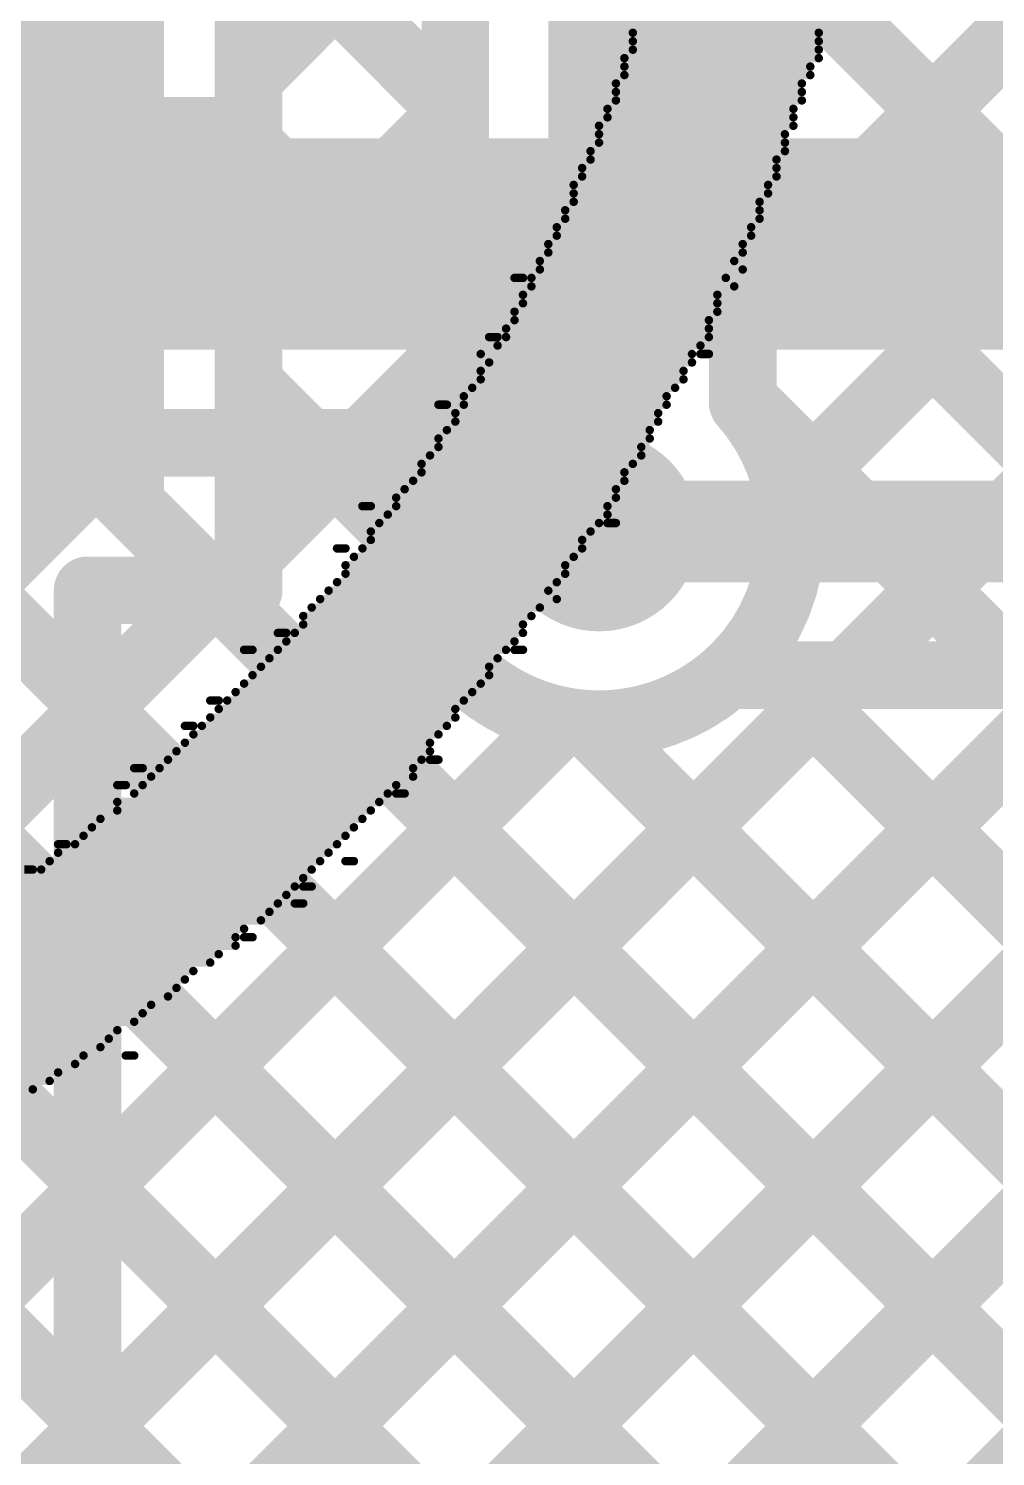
# Model space of a CAD drawing. Header units: millimetres. Extents: x 0.84 to 3.69, y 1.83 to 3.72.
# Drawn here: x 1.9295 to 2.0439, y 2.1036 to 2.2725 of the extents above; entities that cross this region are included whole.
import ezdxf

# ---------------------------------------------------------------- set-up
doc = ezdxf.new("R2010")
doc.units = ezdxf.units.MM
doc.header["$MEASUREMENT"] = 0
for name, color, linetype in [('BottomLayer', 5, 'Continuous'), ('BottomOverlay', 54, 'Continuous'), ('BottomSolder', 6, 'Continuous'), ('MultiLayer', 9, 'Continuous'), ('TopLayer', 1, 'Continuous'), ('TopPaste', 8, 'Continuous'), ('TopSolder', 216, 'Continuous'), ('ViaHoleLayer', 16, 'Continuous')]:
    doc.layers.add(name, color=color, linetype=linetype)

# ---------------------------------------------------------------- blocks, each defined once
blk = doc.blocks.new('TF_002T_15_9')
at = {"layer": 'TopLayer'}
blk.add_solid([(0.11614, 0.18504), (0.17323, 0.18504), (0.11614, 0.26378), (0.17323, 0.26378)], dxfattribs=at)
at = {"layer": 'TopPaste'}
blk.add_solid([(0.11614, 0.18504), (0.17323, 0.18504), (0.11614, 0.26378), (0.17323, 0.26378)], dxfattribs=at)
at = {"layer": 'TopSolder'}
blk.add_solid([(0.11214, 0.18104), (0.17723, 0.18104), (0.11214, 0.26778), (0.17723, 0.26778)], dxfattribs=at)

msp = doc.modelspace()

# ---------------------------------------------------------------- linework, layer by layer
at = {"layer": 'BottomLayer'}
for points, const_width in [([(1.67215, 2.3725), (2.12325, 1.9214)], 0.008), ([(1.70044, 2.3725), (2.12348, 1.94945)], 0.008), ([(1.72872, 2.3725), (2.1295, 1.97172)], 0.008), ([(1.899, 2.247), (2.398, 2.247)], 0.025), ([(1.85766, 2.1405), (1.94066, 2.2235)], 0.008), ([(1.88411, 2.13866), (1.96894, 2.2235)], 0.008), ([(1.899, 2.2235), (1.97675, 2.2235)], 0.008), ([(1.906, 2.2235), (2.12958, 1.99992)], 0.008), ([(1.93429, 2.2235), (2.13981, 2.01798)], 0.008), ([(1.96257, 2.2235), (1.97422, 2.21186)], 0.008), ([(1.997, 2.213), (2.479, 2.213)], 0.012), ([(1.89948, 2.12575), (1.97657, 2.20285)], 0.008), ([(1.92776, 2.09747), (2.0263, 2.196)], 0.008), ([(1.94191, 2.08333), (2.05458, 2.196)], 0.008), ([(1.95605, 2.06919), (2.08286, 2.196)], 0.008), ([(1.97019, 2.05504), (2.11115, 2.196)], 0.008), ([(1.98433, 2.0409), (2.13943, 2.196)], 0.008), ([(2.01221, 2.196), (2.47196, 2.196)], 0.008), ([(2.01836, 2.196), (2.15901, 2.05535)], 0.008), ([(2.04664, 2.196), (2.17432, 2.06832)], 0.008), ([(1.91362, 2.11161), (1.99262, 2.19061)], 0.008), ([(1.99586, 2.19022), (2.15396, 2.03212)], 0.008), ([(1.89163, 2.1336), (2.1311, 1.89413)], 0.008)]:
    msp.add_lwpolyline(points, dxfattribs=dict(at, const_width=const_width))
for points, const_width in [([(1.93229, 2.2235, 1), (1.93629, 2.2235, 1)], 0.004), ([(1.93866, 2.2235, 1), (1.94266, 2.2235, 1)], 0.004), ([(1.96057, 2.2235, 1), (1.96457, 2.2235, 1)], 0.004), ([(1.96694, 2.2235, 1), (1.97094, 2.2235, 1)], 0.004), ([(1.97475, 2.2235, 1), (1.97875, 2.2235, 1)], 0.004), ([(1.97475, 2.2235, 1), (1.97875, 2.2235, 1)], 0.004), ([(1.99109, 2.213, 1), (2.00291, 2.213, 1)], 0.01181), ([(1.994, 2.213, 1), (2, 2.213, 1)], 0.006), ([(1.97222, 2.21186, 1), (1.97622, 2.21186, 1)], 0.004), ([(1.97457, 2.20285, 1), (1.97857, 2.20285, 1)], 0.004), ([(2.01021, 2.196, 1), (2.01421, 2.196, 1)], 0.004), ([(2.01021, 2.196, 1), (2.01421, 2.196, 1)], 0.004), ([(2.01636, 2.196, 1), (2.02036, 2.196, 1)], 0.004), ([(2.0243, 2.196, 1), (2.0283, 2.196, 1)], 0.004), ([(2.04464, 2.196, 1), (2.04864, 2.196, 1)], 0.004), ([(1.99062, 2.19061, 1), (1.99462, 2.19061, 1)], 0.004), ([(1.99386, 2.19022, 1), (1.99786, 2.19022, 1)], 0.004)]:
    msp.add_lwpolyline(points, format="xyb", close=True, dxfattribs=dict(at, const_width=const_width))
at = {"layer": 'BottomLayer', "const_width": 0.008}
msp.add_lwpolyline([(2.01221, 2.196, -0.833359), (1.97675, 2.2235)], format="xyb", dxfattribs=at)
at = {"layer": 'BottomOverlay', "const_width": 0.001}
for points in [[(2.001, 2.273), (2.024, 2.273)], [(2.001, 2.272), (2.023, 2.272)], [(2.001, 2.271), (2.023, 2.271)], [(2.001, 2.27), (2.023, 2.27)], [(2, 2.269), (2.023, 2.269)], [(2, 2.268), (2.022, 2.268)], [(2, 2.267), (2.022, 2.267)], [(1.999, 2.266), (2.021, 2.266)], [(1.999, 2.265), (2.021, 2.265)], [(1.999, 2.264), (2.021, 2.264)], [(1.998, 2.263), (2.02, 2.263)], [(1.998, 2.262), (2.02, 2.262)], [(1.997, 2.261), (2.02, 2.261)], [(1.997, 2.26), (2.019, 2.26)], [(1.997, 2.259), (2.019, 2.259)], [(1.996, 2.258), (2.019, 2.258)], [(1.996, 2.257), (2.018, 2.257)], [(1.995, 2.256), (2.018, 2.256)], [(1.995, 2.255), (2.018, 2.255)], [(1.994, 2.254), (2.017, 2.254)], [(1.994, 2.253), (2.017, 2.253)], [(1.994, 2.252), (2.016, 2.252)], [(1.993, 2.251), (2.016, 2.251)], [(1.993, 2.25), (2.016, 2.25)], [(1.992, 2.249), (2.015, 2.249)], [(1.992, 2.248), (2.015, 2.248)], [(1.991, 2.247), (2.014, 2.247)], [(1.99, 2.245), (2.013, 2.245)], [(1.991, 2.246), (2.014, 2.246)], [(1.987, 2.243), (1.988, 2.243)], [(1.989, 2.243), (2.012, 2.243)], [(1.99, 2.244), (2.014, 2.244)], [(1.989, 2.242), (2.013, 2.242)], [(1.988, 2.241), (2.011, 2.241)], [(1.988, 2.24), (2.011, 2.24)], [(1.987, 2.239), (2.011, 2.239)], [(1.987, 2.238), (2.01, 2.238)], [(1.986, 2.237), (2.01, 2.237)], [(1.984, 2.236), (1.985, 2.236)], [(1.985, 2.235), (2.009, 2.235)], [(1.986, 2.236), (2.01, 2.236)], [(1.983, 2.234), (2.008, 2.234)], [(1.984, 2.233), (2.008, 2.233)], [(2.009, 2.234), (2.01, 2.234)], [(1.983, 2.232), (2.007, 2.232)], [(1.982, 2.23), (2.006, 2.23)], [(1.983, 2.231), (2.007, 2.231)], [(1.978, 2.228), (1.979, 2.228)], [(1.981, 2.229), (2.005, 2.229)], [(1.981, 2.228), (2.005, 2.228)], [(1.98, 2.227), (2.004, 2.227)], [(1.98, 2.226), (2.004, 2.226)], [(1.979, 2.225), (2.003, 2.225)], [(1.978, 2.224), (2.003, 2.224)], [(1.978, 2.223), (2.002, 2.223)], [(1.976, 2.221), (2.001, 2.221)], [(1.977, 2.222), (2.002, 2.222)], [(1.976, 2.22), (2, 2.22)], [(1.974, 2.218), (1.999, 2.218)], [(1.975, 2.219), (2, 2.219)], [(1.969, 2.216), (1.97, 2.216)], [(1.973, 2.217), (1.999, 2.217)], [(1.973, 2.216), (1.998, 2.216)], [(1.972, 2.215), (1.998, 2.215)], [(1.97, 2.213), (1.996, 2.213)], [(1.971, 2.214), (1.997, 2.214)], [(1.998, 2.214), (1.999, 2.214)], [(1.966, 2.211), (1.967, 2.211)], [(1.969, 2.211), (1.995, 2.211)], [(1.97, 2.212), (1.995, 2.212)], [(1.968, 2.21), (1.994, 2.21)], [(1.967, 2.209), (1.993, 2.209)], [(1.967, 2.208), (1.993, 2.208)], [(1.965, 2.206), (1.991, 2.206)], [(1.966, 2.207), (1.992, 2.207)], [(1.963, 2.204), (1.99, 2.204)], [(1.964, 2.205), (1.992, 2.205)], [(1.962, 2.203), (1.989, 2.203)], [(1.959, 2.201), (1.96, 2.201)], [(1.961, 2.201), (1.988, 2.201)], [(1.962, 2.202), (1.988, 2.202)], [(1.955, 2.199), (1.956, 2.199)], [(1.959, 2.199), (1.986, 2.199)], [(1.96, 2.2), (1.987, 2.2)], [(1.987, 2.199), (1.988, 2.199)], [(1.958, 2.198), (1.985, 2.198)], [(1.956, 2.196), (1.984, 2.196)], [(1.957, 2.197), (1.984, 2.197)], [(1.954, 2.194), (1.982, 2.194)], [(1.955, 2.195), (1.983, 2.195)], [(1.951, 2.193), (1.952, 2.193)], [(1.953, 2.193), (1.981, 2.193)], [(1.951, 2.191), (1.98, 2.191)], [(1.952, 2.192), (1.98, 2.192)], [(1.948, 2.19), (1.949, 2.19)], [(1.949, 2.189), (1.978, 2.189)], [(1.95, 2.19), (1.979, 2.19)], [(1.948, 2.188), (1.977, 2.188)], [(1.946, 2.186), (1.976, 2.186)], [(1.947, 2.187), (1.977, 2.187)], [(1.977, 2.186), (1.978, 2.186)], [(1.942, 2.185), (1.943, 2.185)], [(1.944, 2.184), (1.975, 2.184)], [(1.945, 2.185), (1.975, 2.185)], [(1.94, 2.183), (1.941, 2.183)], [(1.943, 2.183), (1.973, 2.183)], [(1.94, 2.181), (1.971, 2.181)], [(1.942, 2.182), (1.972, 2.182)], [(1.973, 2.182), (1.974, 2.182)], [(1.938, 2.179), (1.969, 2.179)], [(1.94, 2.18), (1.97, 2.18)], [(1.936, 2.177), (1.967, 2.177)], [(1.937, 2.178), (1.968, 2.178)], [(1.933, 2.176), (1.934, 2.176)], [(1.935, 2.176), (1.966, 2.176)], [(1.932, 2.174), (1.964, 2.174)], [(1.933, 2.175), (1.965, 2.175)], [(1.967, 2.174), (1.968, 2.174)], [(1.929, 2.173), (1.93, 2.173)], [(1.929, 2.172), (1.962, 2.172)], [(1.931, 2.173), (1.963, 2.173)], [(1.928, 2.171), (1.961, 2.171)], [(1.962, 2.171), (1.963, 2.171)], [(1.925, 2.169), (1.959, 2.169)], [(1.927, 2.17), (1.96, 2.17)], [(1.961, 2.169), (1.962, 2.169)], [(1.923, 2.167), (1.957, 2.167)], [(1.924, 2.168), (1.958, 2.168)], [(1.921, 2.166), (1.955, 2.166)], [(1.918, 2.164), (1.954, 2.164)], [(1.92, 2.165), (1.954, 2.165)], [(1.955, 2.165), (1.956, 2.165)], [(1.914, 2.162), (1.951, 2.162)], [(1.916, 2.163), (1.952, 2.163)], [(1.913, 2.161), (1.949, 2.161)], [(1.91, 2.159), (1.947, 2.159)], [(1.912, 2.16), (1.948, 2.16)], [(1.906, 2.157), (1.944, 2.157)], [(1.908, 2.158), (1.946, 2.158)], [(1.903, 2.155), (1.942, 2.155)], [(1.905, 2.156), (1.943, 2.156)], [(1.9, 2.154), (1.94, 2.154)], [(1.897, 2.152), (1.938, 2.152)], [(1.899, 2.153), (1.939, 2.153)], [(1.893, 2.15), (1.935, 2.15)], [(1.895, 2.151), (1.936, 2.151)], [(1.941, 2.151), (1.942, 2.151)], [(1.891, 2.149), (1.933, 2.149)], [(1.886, 2.147), (1.93, 2.147)], [(1.888, 2.148), (1.932, 2.148)], [(1.884, 2.146), (1.929, 2.146)]]:
    msp.add_lwpolyline(points, dxfattribs=at)
at = {"layer": 'BottomOverlay', "const_width": 0.0005}
for points in [[(2.00075, 2.272, 1), (2.00125, 2.272, 1)], [(2.02275, 2.272, 1), (2.02325, 2.272, 1)], [(2.00075, 2.271, 1), (2.00125, 2.271, 1)], [(2.00075, 2.27, 1), (2.00125, 2.27, 1)], [(2.02275, 2.271, 1), (2.02325, 2.271, 1)], [(2.02275, 2.27, 1), (2.02325, 2.27, 1)], [(1.99975, 2.269, 1), (2.00025, 2.269, 1)], [(2.02275, 2.269, 1), (2.02325, 2.269, 1)], [(1.99975, 2.268, 1), (2.00025, 2.268, 1)], [(1.99975, 2.267, 1), (2.00025, 2.267, 1)], [(2.02175, 2.268, 1), (2.02225, 2.268, 1)], [(2.02175, 2.267, 1), (2.02225, 2.267, 1)], [(1.99875, 2.266, 1), (1.99925, 2.266, 1)], [(1.99875, 2.265, 1), (1.99925, 2.265, 1)], [(2.02075, 2.266, 1), (2.02125, 2.266, 1)], [(2.02075, 2.265, 1), (2.02125, 2.265, 1)], [(1.99875, 2.264, 1), (1.99925, 2.264, 1)], [(2.02075, 2.264, 1), (2.02125, 2.264, 1)], [(1.99775, 2.263, 1), (1.99825, 2.263, 1)], [(1.99775, 2.262, 1), (1.99825, 2.262, 1)], [(2.01975, 2.263, 1), (2.02025, 2.263, 1)], [(2.01975, 2.262, 1), (2.02025, 2.262, 1)], [(1.99675, 2.261, 1), (1.99725, 2.261, 1)], [(1.99675, 2.26, 1), (1.99725, 2.26, 1)], [(2.01875, 2.26, 1), (2.01925, 2.26, 1)], [(2.01975, 2.261, 1), (2.02025, 2.261, 1)], [(1.99675, 2.259, 1), (1.99725, 2.259, 1)], [(2.01875, 2.259, 1), (2.01925, 2.259, 1)], [(1.99575, 2.258, 1), (1.99625, 2.258, 1)], [(1.99575, 2.257, 1), (1.99625, 2.257, 1)], [(2.01775, 2.257, 1), (2.01825, 2.257, 1)], [(2.01875, 2.258, 1), (2.01925, 2.258, 1)], [(1.99475, 2.256, 1), (1.99525, 2.256, 1)], [(1.99475, 2.255, 1), (1.99525, 2.255, 1)], [(2.01775, 2.256, 1), (2.01825, 2.256, 1)], [(2.01775, 2.255, 1), (2.01825, 2.255, 1)], [(1.99375, 2.254, 1), (1.99425, 2.254, 1)], [(1.99375, 2.253, 1), (1.99425, 2.253, 1)], [(2.01675, 2.254, 1), (2.01725, 2.254, 1)], [(2.01675, 2.253, 1), (2.01725, 2.253, 1)], [(1.99375, 2.252, 1), (1.99425, 2.252, 1)], [(2.01575, 2.252, 1), (2.01625, 2.252, 1)], [(1.99275, 2.251, 1), (1.99325, 2.251, 1)], [(1.99275, 2.25, 1), (1.99325, 2.25, 1)], [(2.01575, 2.251, 1), (2.01625, 2.251, 1)], [(2.01575, 2.25, 1), (2.01625, 2.25, 1)], [(1.99175, 2.249, 1), (1.99225, 2.249, 1)], [(1.99175, 2.248, 1), (1.99225, 2.248, 1)], [(2.01475, 2.249, 1), (2.01525, 2.249, 1)], [(2.01475, 2.248, 1), (2.01525, 2.248, 1)], [(1.99075, 2.247, 1), (1.99125, 2.247, 1)], [(2.01375, 2.247, 1), (2.01425, 2.247, 1)], [(1.98975, 2.245, 1), (1.99025, 2.245, 1)], [(1.99075, 2.246, 1), (1.99125, 2.246, 1)], [(2.01275, 2.245, 1), (2.01325, 2.245, 1)], [(2.01375, 2.246, 1), (2.01425, 2.246, 1)], [(1.98675, 2.243, 1), (1.98725, 2.243, 1)], [(1.98775, 2.243, 1), (1.98825, 2.243, 1)], [(1.98875, 2.243, 1), (1.98925, 2.243, 1)], [(1.98975, 2.244, 1), (1.99025, 2.244, 1)], [(2.01175, 2.243, 1), (2.01225, 2.243, 1)], [(2.01375, 2.244, 1), (2.01425, 2.244, 1)], [(1.98875, 2.242, 1), (1.98925, 2.242, 1)], [(2.01275, 2.242, 1), (2.01325, 2.242, 1)], [(1.98775, 2.241, 1), (1.98825, 2.241, 1)], [(1.98775, 2.24, 1), (1.98825, 2.24, 1)], [(2.01075, 2.241, 1), (2.01125, 2.241, 1)], [(2.01075, 2.24, 1), (2.01125, 2.24, 1)], [(1.98675, 2.239, 1), (1.98725, 2.239, 1)], [(1.98675, 2.238, 1), (1.98725, 2.238, 1)], [(2.00975, 2.238, 1), (2.01025, 2.238, 1)], [(2.01075, 2.239, 1), (2.01125, 2.239, 1)], [(1.98575, 2.237, 1), (1.98625, 2.237, 1)], [(2.00975, 2.237, 1), (2.01025, 2.237, 1)], [(1.98375, 2.236, 1), (1.98425, 2.236, 1)], [(1.98475, 2.236, 1), (1.98525, 2.236, 1)], [(1.98475, 2.235, 1), (1.98525, 2.235, 1)], [(1.98575, 2.236, 1), (1.98625, 2.236, 1)], [(2.00875, 2.235, 1), (2.00925, 2.235, 1)], [(2.00975, 2.236, 1), (2.01025, 2.236, 1)], [(1.98275, 2.234, 1), (1.98325, 2.234, 1)], [(1.98375, 2.233, 1), (1.98425, 2.233, 1)], [(2.00775, 2.234, 1), (2.00825, 2.234, 1)], [(2.00775, 2.233, 1), (2.00825, 2.233, 1)], [(2.00875, 2.234, 1), (2.00925, 2.234, 1)], [(2.00975, 2.234, 1), (2.01025, 2.234, 1)], [(1.98275, 2.232, 1), (1.98325, 2.232, 1)], [(2.00675, 2.232, 1), (2.00725, 2.232, 1)], [(1.98175, 2.23, 1), (1.98225, 2.23, 1)], [(1.98275, 2.231, 1), (1.98325, 2.231, 1)], [(2.00575, 2.23, 1), (2.00625, 2.23, 1)], [(2.00675, 2.231, 1), (2.00725, 2.231, 1)], [(1.97775, 2.228, 1), (1.97825, 2.228, 1)], [(1.97875, 2.228, 1), (1.97925, 2.228, 1)], [(1.98075, 2.229, 1), (1.98125, 2.229, 1)], [(1.98075, 2.228, 1), (1.98125, 2.228, 1)], [(2.00475, 2.229, 1), (2.00525, 2.229, 1)], [(2.00475, 2.228, 1), (2.00525, 2.228, 1)], [(1.97975, 2.227, 1), (1.98025, 2.227, 1)], [(1.97975, 2.226, 1), (1.98025, 2.226, 1)], [(2.00375, 2.227, 1), (2.00425, 2.227, 1)], [(2.00375, 2.226, 1), (2.00425, 2.226, 1)], [(1.97875, 2.225, 1), (1.97925, 2.225, 1)], [(2.00275, 2.225, 1), (2.00325, 2.225, 1)], [(1.97775, 2.224, 1), (1.97825, 2.224, 1)], [(1.97775, 2.223, 1), (1.97825, 2.223, 1)], [(2.00175, 2.223, 1), (2.00225, 2.223, 1)], [(2.00275, 2.224, 1), (2.00325, 2.224, 1)], [(1.97575, 2.221, 1), (1.97625, 2.221, 1)], [(1.97675, 2.222, 1), (1.97725, 2.222, 1)], [(2.00075, 2.221, 1), (2.00125, 2.221, 1)], [(2.00175, 2.222, 1), (2.00225, 2.222, 1)], [(1.97575, 2.22, 1), (1.97625, 2.22, 1)], [(1.99975, 2.22, 1), (2.00025, 2.22, 1)], [(1.97375, 2.218, 1), (1.97425, 2.218, 1)], [(1.97475, 2.219, 1), (1.97525, 2.219, 1)], [(1.99875, 2.218, 1), (1.99925, 2.218, 1)], [(1.99975, 2.219, 1), (2.00025, 2.219, 1)], [(1.96875, 2.216, 1), (1.96925, 2.216, 1)], [(1.96975, 2.216, 1), (1.97025, 2.216, 1)], [(1.97275, 2.217, 1), (1.97325, 2.217, 1)], [(1.97275, 2.216, 1), (1.97325, 2.216, 1)], [(1.99775, 2.216, 1), (1.99825, 2.216, 1)], [(1.99875, 2.217, 1), (1.99925, 2.217, 1)], [(1.97175, 2.215, 1), (1.97225, 2.215, 1)], [(1.99775, 2.215, 1), (1.99825, 2.215, 1)], [(1.96975, 2.213, 1), (1.97025, 2.213, 1)], [(1.97075, 2.214, 1), (1.97125, 2.214, 1)], [(1.99575, 2.213, 1), (1.99625, 2.213, 1)], [(1.99675, 2.214, 1), (1.99725, 2.214, 1)], [(1.99775, 2.214, 1), (1.99825, 2.214, 1)], [(1.99875, 2.214, 1), (1.99925, 2.214, 1)], [(1.96575, 2.211, 1), (1.96625, 2.211, 1)], [(1.96675, 2.211, 1), (1.96725, 2.211, 1)], [(1.96875, 2.211, 1), (1.96925, 2.211, 1)], [(1.96975, 2.212, 1), (1.97025, 2.212, 1)], [(1.99475, 2.212, 1), (1.99525, 2.212, 1)], [(1.99475, 2.211, 1), (1.99525, 2.211, 1)], [(1.96775, 2.21, 1), (1.96825, 2.21, 1)], [(1.99375, 2.21, 1), (1.99425, 2.21, 1)], [(1.96675, 2.209, 1), (1.96725, 2.209, 1)], [(1.96675, 2.208, 1), (1.96725, 2.208, 1)], [(1.99275, 2.209, 1), (1.99325, 2.209, 1)], [(1.99275, 2.208, 1), (1.99325, 2.208, 1)], [(1.96475, 2.206, 1), (1.96525, 2.206, 1)], [(1.96575, 2.207, 1), (1.96625, 2.207, 1)], [(1.99075, 2.206, 1), (1.99125, 2.206, 1)], [(1.99175, 2.207, 1), (1.99225, 2.207, 1)], [(1.96275, 2.204, 1), (1.96325, 2.204, 1)], [(1.96375, 2.205, 1), (1.96425, 2.205, 1)], [(1.98975, 2.204, 1), (1.99025, 2.204, 1)], [(1.99175, 2.205, 1), (1.99225, 2.205, 1)], [(1.96175, 2.203, 1), (1.96225, 2.203, 1)], [(1.98875, 2.203, 1), (1.98925, 2.203, 1)], [(1.95875, 2.201, 1), (1.95925, 2.201, 1)], [(1.95975, 2.201, 1), (1.96025, 2.201, 1)], [(1.96075, 2.201, 1), (1.96125, 2.201, 1)], [(1.96175, 2.202, 1), (1.96225, 2.202, 1)], [(1.98775, 2.202, 1), (1.98825, 2.202, 1)], [(1.98775, 2.201, 1), (1.98825, 2.201, 1)], [(1.95475, 2.199, 1), (1.95525, 2.199, 1)], [(1.95575, 2.199, 1), (1.95625, 2.199, 1)], [(1.95875, 2.199, 1), (1.95925, 2.199, 1)], [(1.95975, 2.2, 1), (1.96025, 2.2, 1)], [(1.98575, 2.199, 1), (1.98625, 2.199, 1)], [(1.98675, 2.2, 1), (1.98725, 2.2, 1)], [(1.98675, 2.199, 1), (1.98725, 2.199, 1)], [(1.98775, 2.199, 1), (1.98825, 2.199, 1)], [(1.95775, 2.198, 1), (1.95825, 2.198, 1)], [(1.98475, 2.198, 1), (1.98525, 2.198, 1)], [(1.95575, 2.196, 1), (1.95625, 2.196, 1)], [(1.95675, 2.197, 1), (1.95725, 2.197, 1)], [(1.98375, 2.197, 1), (1.98425, 2.197, 1)], [(1.98375, 2.196, 1), (1.98425, 2.196, 1)], [(1.95375, 2.194, 1), (1.95425, 2.194, 1)], [(1.95475, 2.195, 1), (1.95525, 2.195, 1)], [(1.98175, 2.194, 1), (1.98225, 2.194, 1)], [(1.98275, 2.195, 1), (1.98325, 2.195, 1)], [(1.95075, 2.193, 1), (1.95125, 2.193, 1)], [(1.95175, 2.193, 1), (1.95225, 2.193, 1)], [(1.95275, 2.193, 1), (1.95325, 2.193, 1)], [(1.98075, 2.193, 1), (1.98125, 2.193, 1)], [(1.95075, 2.191, 1), (1.95125, 2.191, 1)], [(1.95175, 2.192, 1), (1.95225, 2.192, 1)], [(1.97975, 2.192, 1), (1.98025, 2.192, 1)], [(1.97975, 2.191, 1), (1.98025, 2.191, 1)], [(1.94775, 2.19, 1), (1.94825, 2.19, 1)], [(1.94875, 2.19, 1), (1.94925, 2.19, 1)], [(1.94875, 2.189, 1), (1.94925, 2.189, 1)], [(1.94975, 2.19, 1), (1.95025, 2.19, 1)], [(1.97775, 2.189, 1), (1.97825, 2.189, 1)], [(1.97875, 2.19, 1), (1.97925, 2.19, 1)], [(1.94775, 2.188, 1), (1.94825, 2.188, 1)], [(1.97675, 2.188, 1), (1.97725, 2.188, 1)], [(1.94575, 2.186, 1), (1.94625, 2.186, 1)], [(1.94675, 2.187, 1), (1.94725, 2.187, 1)], [(1.97575, 2.186, 1), (1.97625, 2.186, 1)], [(1.97675, 2.187, 1), (1.97725, 2.187, 1)], [(1.97675, 2.186, 1), (1.97725, 2.186, 1)], [(1.97775, 2.186, 1), (1.97825, 2.186, 1)], [(1.94175, 2.185, 1), (1.94225, 2.185, 1)], [(1.94275, 2.185, 1), (1.94325, 2.185, 1)], [(1.94375, 2.184, 1), (1.94425, 2.184, 1)], [(1.94475, 2.185, 1), (1.94525, 2.185, 1)], [(1.97475, 2.185, 1), (1.97525, 2.185, 1)], [(1.97475, 2.184, 1), (1.97525, 2.184, 1)], [(1.93975, 2.183, 1), (1.94025, 2.183, 1)], [(1.94075, 2.183, 1), (1.94125, 2.183, 1)], [(1.94275, 2.183, 1), (1.94325, 2.183, 1)], [(1.97275, 2.183, 1), (1.97325, 2.183, 1)], [(1.93975, 2.181, 1), (1.94025, 2.181, 1)], [(1.94175, 2.182, 1), (1.94225, 2.182, 1)], [(1.97075, 2.181, 1), (1.97125, 2.181, 1)], [(1.97175, 2.182, 1), (1.97225, 2.182, 1)], [(1.97275, 2.182, 1), (1.97325, 2.182, 1)], [(1.97375, 2.182, 1), (1.97425, 2.182, 1)], [(1.93775, 2.179, 1), (1.93825, 2.179, 1)], [(1.93975, 2.18, 1), (1.94025, 2.18, 1)], [(1.96875, 2.179, 1), (1.96925, 2.179, 1)], [(1.96975, 2.18, 1), (1.97025, 2.18, 1)], [(1.93575, 2.177, 1), (1.93625, 2.177, 1)], [(1.93675, 2.178, 1), (1.93725, 2.178, 1)], [(1.96675, 2.177, 1), (1.96725, 2.177, 1)], [(1.96775, 2.178, 1), (1.96825, 2.178, 1)], [(1.93275, 2.176, 1), (1.93325, 2.176, 1)], [(1.93375, 2.176, 1), (1.93425, 2.176, 1)], [(1.93475, 2.176, 1), (1.93525, 2.176, 1)], [(1.96575, 2.176, 1), (1.96625, 2.176, 1)], [(1.93175, 2.174, 1), (1.93225, 2.174, 1)], [(1.93275, 2.175, 1), (1.93325, 2.175, 1)], [(1.96375, 2.174, 1), (1.96425, 2.174, 1)], [(1.96475, 2.175, 1), (1.96525, 2.175, 1)], [(1.96675, 2.174, 1), (1.96725, 2.174, 1)], [(1.96775, 2.174, 1), (1.96825, 2.174, 1)], [(1.92975, 2.173, 1), (1.93025, 2.173, 1)], [(1.93075, 2.173, 1), (1.93125, 2.173, 1)], [(1.96175, 2.172, 1), (1.96225, 2.172, 1)], [(1.96275, 2.173, 1), (1.96325, 2.173, 1)], [(1.96075, 2.171, 1), (1.96125, 2.171, 1)], [(1.96175, 2.171, 1), (1.96225, 2.171, 1)], [(1.96275, 2.171, 1), (1.96325, 2.171, 1)], [(1.95875, 2.169, 1), (1.95925, 2.169, 1)], [(1.95975, 2.17, 1), (1.96025, 2.17, 1)], [(1.96075, 2.169, 1), (1.96125, 2.169, 1)], [(1.96175, 2.169, 1), (1.96225, 2.169, 1)], [(1.95675, 2.167, 1), (1.95725, 2.167, 1)], [(1.95775, 2.168, 1), (1.95825, 2.168, 1)], [(1.95475, 2.166, 1), (1.95525, 2.166, 1)], [(1.95375, 2.165, 1), (1.95425, 2.165, 1)], [(1.95375, 2.164, 1), (1.95425, 2.164, 1)], [(1.95475, 2.165, 1), (1.95525, 2.165, 1)], [(1.95575, 2.165, 1), (1.95625, 2.165, 1)], [(1.95075, 2.162, 1), (1.95125, 2.162, 1)], [(1.95175, 2.163, 1), (1.95225, 2.163, 1)], [(1.94875, 2.161, 1), (1.94925, 2.161, 1)], [(1.94675, 2.159, 1), (1.94725, 2.159, 1)], [(1.94775, 2.16, 1), (1.94825, 2.16, 1)], [(1.94375, 2.157, 1), (1.94425, 2.157, 1)], [(1.94575, 2.158, 1), (1.94625, 2.158, 1)], [(1.94175, 2.155, 1), (1.94225, 2.155, 1)], [(1.94275, 2.156, 1), (1.94325, 2.156, 1)], [(1.93975, 2.154, 1), (1.94025, 2.154, 1)], [(1.93775, 2.152, 1), (1.93825, 2.152, 1)], [(1.93875, 2.153, 1), (1.93925, 2.153, 1)], [(1.93475, 2.15, 1), (1.93525, 2.15, 1)], [(1.93575, 2.151, 1), (1.93625, 2.151, 1)], [(1.94075, 2.151, 1), (1.94125, 2.151, 1)], [(1.94175, 2.151, 1), (1.94225, 2.151, 1)], [(1.93275, 2.149, 1), (1.93325, 2.149, 1)], [(1.92975, 2.147, 1), (1.93025, 2.147, 1)], [(1.93175, 2.148, 1), (1.93225, 2.148, 1)]]:
    msp.add_lwpolyline(points, format="xyb", close=True, dxfattribs=at)
at = {"layer": 'BottomSolder', "const_width": 0.00991}
msp.add_lwpolyline([(1.99205, 2.213, 1), (2.00195, 2.213, 1)], format="xyb", close=True, dxfattribs=at)
at = {"layer": 'MultiLayer', "const_width": 0.01181}
msp.add_lwpolyline([(1.99109, 2.213, 1), (2.00291, 2.213, 1)], format="xyb", close=True, dxfattribs=at)
at = {"layer": 'TopLayer'}
for points, const_width in [([(1.93649, 2.02134), (2.282, 2.36685)], 0.008), ([(1.93649, 2.1062), (2.1904, 2.36011)], 0.008), ([(1.997, 2.213), (1.997, 2.357)], 0.012), ([(1.98, 2.22821), (1.98, 2.34179)], 0.008), ([(2.014, 2.24027), (2.11577, 2.34205)], 0.008), ([(1.93649, 2.07791), (2.19821, 2.33963)], 0.008), ([(1.93743, 1.994), (2.282, 2.33857)], 0.008), ([(1.93649, 2.04963), (2.22374, 2.33687)], 0.008), ([(2.01939, 2.21738), (2.13646, 2.33445)], 0.008), ([(1.95554, 2.20604), (1.95554, 2.31278)], 0.008), ([(1.95554, 2.26666), (1.98, 2.29113)], 0.008), ([(2.014, 2.22821), (2.014, 2.29099)], 0.008), ([(1.95554, 2.28711), (1.98, 2.26264)], 0.008), ([(2.014, 2.28521), (2.21861, 2.0806)], 0.008), ([(2.014, 2.26856), (2.02799, 2.28254)], 0.008), ([(1.95554, 2.23838), (1.98, 2.26284)], 0.008), ([(1.91299, 2.25941), (1.95154, 2.25941)], 0.01), ([(1.95554, 2.25882), (1.98, 2.23436)], 0.008), ([(2.014, 2.25693), (2.20006, 2.07087)], 0.008), ([(1.95554, 2.21009), (1.98, 2.23456)], 0.008), ([(1.95554, 2.23054), (1.97422, 2.21186)], 0.008), ([(2.014, 2.22864), (2.17432, 2.06832)], 0.008), ([(1.95148, 2.20604), (1.95554, 2.21009)], 0.008), ([(1.93649, 2.20604), (1.95554, 2.20604)], 0.008), ([(1.93649, 2.19105), (1.95148, 2.20604)], 0.008), ([(1.93649, 1.994), (1.93649, 2.20604)], 0.008), ([(1.95175, 2.20604), (2.18479, 1.973)], 0.008), ([(1.93649, 2.16277), (1.97657, 2.20285)], 0.008), ([(2.01516, 2.1992), (2.15901, 2.05535)], 0.008), ([(1.93649, 2.19301), (2.15401, 1.97549)], 0.008), ([(1.93649, 2.13448), (1.99262, 2.19061)], 0.008), ([(1.99586, 2.19022), (2.1542, 2.03187)], 0.008), ([(1.93649, 2.16473), (2.12822, 1.973)], 0.008), ([(1.93649, 2.13644), (2.09994, 1.973)], 0.008), ([(1.93649, 2.10816), (2.07165, 1.973)], 0.008)]:
    msp.add_lwpolyline(points, dxfattribs=dict(at, const_width=const_width))
for points, const_width in [([(2.012, 2.26856, 1), (2.016, 2.26856, 1)], 0.004), ([(1.95354, 2.26666, 1), (1.95754, 2.26666, 1)], 0.004), ([(1.978, 2.26284, 1), (1.982, 2.26284, 1)], 0.004), ([(1.978, 2.26264, 1), (1.982, 2.26264, 1)], 0.004), ([(1.94904, 2.25941, 1), (1.95404, 2.25941, 1)], 0.005), ([(1.95354, 2.25882, 1), (1.95754, 2.25882, 1)], 0.004), ([(2.012, 2.25693, 1), (2.016, 2.25693, 1)], 0.004), ([(2.012, 2.24027, 1), (2.016, 2.24027, 1)], 0.004), ([(1.95354, 2.23838, 1), (1.95754, 2.23838, 1)], 0.004), ([(1.978, 2.23456, 1), (1.982, 2.23456, 1)], 0.004), ([(1.978, 2.23436, 1), (1.982, 2.23436, 1)], 0.004), ([(1.95354, 2.23054, 1), (1.95754, 2.23054, 1)], 0.004), ([(1.978, 2.22821, 1), (1.982, 2.22821, 1)], 0.004), ([(1.978, 2.22821, 1), (1.982, 2.22821, 1)], 0.004), ([(2.012, 2.22864, 1), (2.016, 2.22864, 1)], 0.004), ([(2.012, 2.22821, 1), (2.016, 2.22821, 1)], 0.004), ([(2.012, 2.22821, 1), (2.016, 2.22821, 1)], 0.004), ([(1.99109, 2.213, 1), (2.00291, 2.213, 1)], 0.01181), ([(2.01739, 2.21738, 1), (2.02139, 2.21738, 1)], 0.004), ([(1.994, 2.213, 1), (2, 2.213, 1)], 0.006), ([(2.01781, 2.213, 1), (2.02181, 2.213, 1)], 0.004), ([(2.01781, 2.213, 1), (2.02181, 2.213, 1)], 0.004), ([(1.97222, 2.21186, 1), (1.97622, 2.21186, 1)], 0.004), ([(1.95354, 2.21009, 1), (1.95754, 2.21009, 1)], 0.004), ([(1.95354, 2.21009, 1), (1.95754, 2.21009, 1)], 0.004), ([(1.93449, 2.20604, 1), (1.93849, 2.20604, 1)], 0.004), ([(1.93449, 2.20604, 1), (1.93849, 2.20604, 1)], 0.004), ([(1.94948, 2.20604, 1), (1.95348, 2.20604, 1)], 0.004), ([(1.94948, 2.20604, 1), (1.95348, 2.20604, 1)], 0.004), ([(1.94975, 2.20604, 1), (1.95375, 2.20604, 1)], 0.004), ([(1.95354, 2.20604, 1), (1.95754, 2.20604, 1)], 0.004), ([(1.95354, 2.20604, 1), (1.95754, 2.20604, 1)], 0.004), ([(1.97457, 2.20285, 1), (1.97857, 2.20285, 1)], 0.004), ([(2.01316, 2.1992, 1), (2.01716, 2.1992, 1)], 0.004), ([(1.93449, 2.19301, 1), (1.93849, 2.19301, 1)], 0.004), ([(1.93449, 2.19105, 1), (1.93849, 2.19105, 1)], 0.004), ([(1.99062, 2.19061, 1), (1.99462, 2.19061, 1)], 0.004), ([(1.99386, 2.19022, 1), (1.99786, 2.19022, 1)], 0.004), ([(1.93449, 2.16473, 1), (1.93849, 2.16473, 1)], 0.004), ([(1.93449, 2.16277, 1), (1.93849, 2.16277, 1)], 0.004), ([(1.93449, 2.13644, 1), (1.93849, 2.13644, 1)], 0.004), ([(1.93449, 2.13448, 1), (1.93849, 2.13448, 1)], 0.004), ([(1.93449, 2.10816, 1), (1.93849, 2.10816, 1)], 0.004), ([(1.93449, 2.1062, 1), (1.93849, 2.1062, 1)], 0.004)]:
    msp.add_lwpolyline(points, format="xyb", close=True, dxfattribs=dict(at, const_width=const_width))
at = {"layer": 'TopLayer', "const_width": 0.008}
for points in [[(2.01981, 2.213, -1.452551), (1.98, 2.22821)], [(2.014, 2.22821, -0.184522), (2.01981, 2.213)]]:
    msp.add_lwpolyline(points, format="xyb", dxfattribs=at)
at = {"layer": 'TopSolder', "const_width": 0.00991}
msp.add_lwpolyline([(1.99205, 2.213, 1), (2.00195, 2.213, 1)], format="xyb", close=True, dxfattribs=at)
at = {"layer": 'ViaHoleLayer', "const_width": 0.00591}
msp.add_lwpolyline([(1.99405, 2.213, 1), (1.99995, 2.213, 1)], format="xyb", close=True, dxfattribs=at)

# ---------------------------------------------------------------- block references
msp.add_blockref('TF_002T_15_9', (1.76831, 2.035))

doc.saveas('drawing.dxf')
